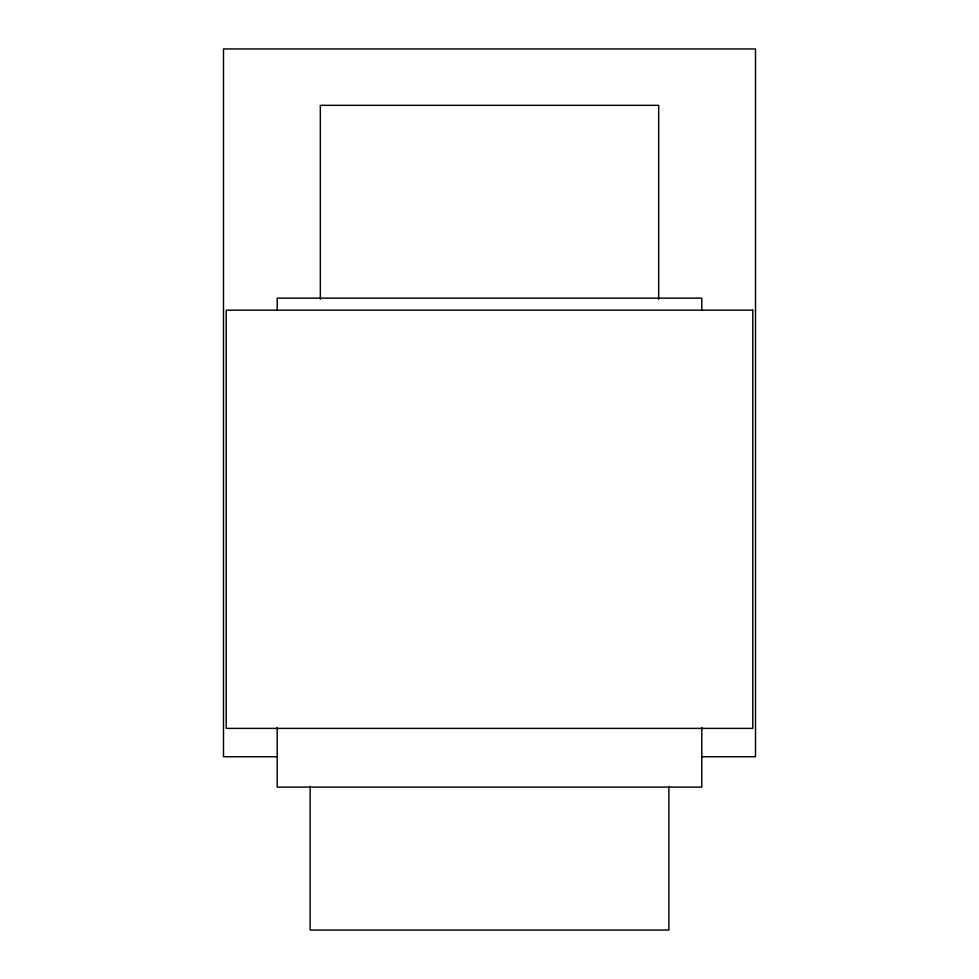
<?xml version="1.0" encoding="UTF-8"?>
<svg xmlns="http://www.w3.org/2000/svg" width="979" height="979" viewBox="0 0 979 979"><rect width="100%" height="100%" fill="white"/><g stroke="black" fill="none" stroke-linecap="round" stroke-linejoin="round"><path stroke-width="1.47" d="M276.996 756.743L223.493 756.743L223.493 48.95L755.507 48.95L755.507 756.743L702.004 756.743M701.796 310.367L701.796 298.142L277.204 298.142L277.204 310.367M701.796 727.519L701.796 787.116L277.204 787.116L277.204 727.519M668.877 786.492L668.877 930.05L310.123 930.05L310.123 786.492M658.671 299.293L658.671 105.328L320.329 105.328L320.329 299.293M752.778 310.159L226.222 310.159L226.222 728.388L752.778 728.388L752.778 310.159"/></g></svg>
